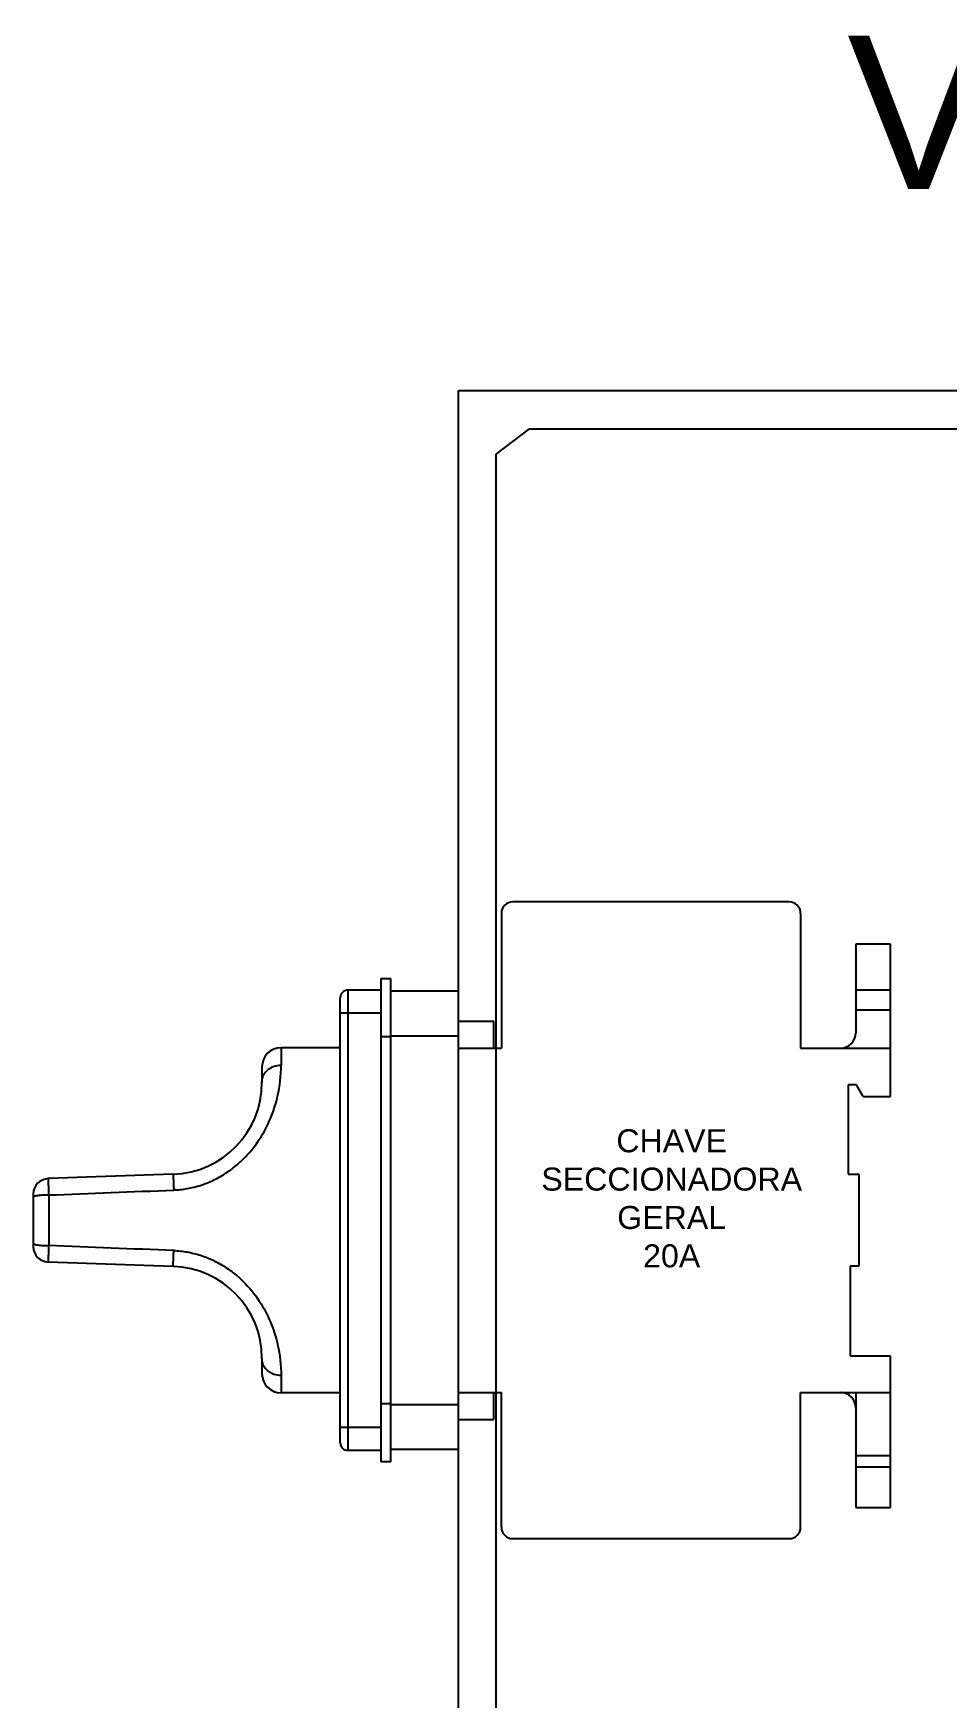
# Model space of a CAD drawing. Header units: millimetres. Extents: x -72 to 2978, y -1067 to 2817.
# Drawn here: x -55.8 to 63.2, y 1363.8 to 1580.7 of the extents above; entities that cross this region are included whole.
import ezdxf

# ---------------------------------------------------------------- set-up
doc = ezdxf.new("R2010")
doc.units = ezdxf.units.MM
doc.styles.get("Standard").update_dxf_attribs({"font": 'arial.ttf'})

msp = doc.modelspace()

# ---------------------------------------------------------------- linework, layer by layer
for p, q in [((-0.41, 1534.18), (308.57, 1534.18)), ((-0.41, 1234.18), (-0.41, 1534.18))]:
    msp.add_line(p, q)
at = {"color": 30, "true_color": 0xf8991e}
for p, q in [((4.52, 1525.9), (8.85, 1529.18)), ((8.85, 1529.18), (301.05, 1529.18)), ((4.52, 1240.31), (4.52, 1525.9))]:
    msp.add_line(p, q, dxfattribs=at)
at = {"color": 7}
for p, q in [((42.69, 1467.51), (6.69, 1467.51)), ((5.19, 1466.01), (5.19, 1448.46)), ((44.19, 1466.01), (44.19, 1448.46)), ((51.39, 1462.01), (51.39, 1450.46)), ((55.89, 1462.01), (51.39, 1462.01)), ((55.89, 1442.16), (55.89, 1462.01)), ((-14.81, 1456.01), (-14.81, 1396.01)), ((-10.51, 1456.01), (-14.81, 1456.01)), ((-10.51, 1457.51), (-10.51, 1394.51)), ((-10.51, 1457.51), (-9.21, 1457.51)), ((-9.21, 1394.51), (-9.21, 1457.51)), ((-9.21, 1455.91), (-0.41, 1455.91)), ((-0.41, 1396.11), (-0.41, 1455.91)), ((55.89, 1456.01), (51.39, 1456.01)), ((-15.81, 1397.01), (-15.81, 1455.01)), ((-10.51, 1453.01), (-15.81, 1453.01)), ((-0.41, 1451.96), (4.19, 1451.96)), ((4.19, 1448.46), (4.19, 1451.96)), ((51.39, 1453.46), (55.89, 1453.46)), ((-9.21, 1449.91), (-10.51, 1449.91)), ((-0.41, 1450.01), (-9.21, 1450.01)), ((-15.81, 1448.51), (-23.51, 1448.51)), ((-23.51, 1448.51), (-23.51, 1446.25)), ((-0.41, 1448.46), (5.19, 1448.46)), ((44.19, 1448.46), (55.89, 1448.46)), ((-26.01, 1446.01), (-26.01, 1444)), ((50.39, 1443.66), (50.39, 1432.01)), ((51.49, 1443.66), (50.39, 1443.66)), ((52.35, 1442.16), (51.49, 1443.66)), ((52.35, 1442.16), (55.89, 1442.16)), ((-37.6, 1432.01), (-53.88, 1431.44)), ((50.39, 1432.01), (51.79, 1432.01)), ((51.79, 1432.01), (51.79, 1420.01)), ((-55.81, 1429.44), (-55.81, 1422.57)), ((-53.81, 1429.31), (-53.81, 1422.71)), ((-53.88, 1420.58), (-37.6, 1420.01)), ((50.64, 1420.01), (50.64, 1408.36)), ((51.79, 1420.01), (50.64, 1420.01)), ((50.64, 1408.36), (55.89, 1408.36)), ((55.89, 1388.56), (55.89, 1408.36)), ((-26.01, 1408.01), (-26.01, 1406.01)), ((-23.51, 1405.76), (-23.51, 1403.51)), ((-15.81, 1403.51), (-23.51, 1403.51)), ((-10.51, 1402.11), (-9.21, 1402.11)), ((-9.21, 1402.01), (-0.41, 1402.01)), ((-0.41, 1403.56), (5.19, 1403.56)), ((4.19, 1400.06), (4.19, 1403.56)), ((5.19, 1386.01), (5.19, 1403.56)), ((44.19, 1386.01), (44.19, 1403.56)), ((44.19, 1403.56), (55.89, 1403.56)), ((51.39, 1403.56), (51.39, 1388.56)), ((-0.41, 1400.06), (4.19, 1400.06)), ((-10.51, 1399.01), (-15.81, 1399.01)), ((-10.51, 1396.01), (-14.81, 1396.01)), ((-0.41, 1396.11), (-9.21, 1396.11)), ((51.39, 1395.36), (55.89, 1395.36)), ((-9.21, 1394.51), (-10.51, 1394.51)), ((51.39, 1393.86), (55.89, 1393.86)), ((51.39, 1388.56), (55.89, 1388.56)), ((6.69, 1384.51), (42.69, 1384.51))]:
    msp.add_line(p, q, dxfattribs=at)
for centre, radius, start, end in [((6.69, 1466.01), 1.5, 90, 180), ((42.69, 1466.01), 1.5, 0, 90), ((-14.81, 1455.01), 1, 90, 180), ((49.39, 1450.46), 2, 270, 0), ((-23.51, 1446.01), 2.5, 90, 180), ((-38.01, 1444), 12, 272, 0), ((-53.81, 1429.44), 2, 92, 180.0003), ((-53.81, 1422.57), 2, 180, 268), ((-38.01, 1408.01), 12, 0, 88), ((-23.51, 1406.01), 2.5, 180, 270), ((49.39, 1401.56), 2, 0, 90), ((-14.81, 1397.01), 1, 180, 270), ((6.69, 1386.01), 1.5, 180, 270), ((42.69, 1386.01), 1.5, 270, 0)]:
    msp.add_arc(centre, radius, start, end, dxfattribs=at)
for points, knots in [([(-37.51, 1429.95), (-36.92, 1429.97), (-35.74, 1430.1), (-34.01, 1430.53), (-32.37, 1431.18), (-30.83, 1432.04), (-29.41, 1433.07), (-27.75, 1434.61), (-26.09, 1436.77), (-24.73, 1439.49), (-23.77, 1442.63), (-23.51, 1444.89), (-23.51, 1446.25)], [0, 0, 0, 0, 0.0749, 0.14973, 0.224397, 0.298731, 0.372461, 0.445192, 0.58532, 0.714569, 0.828568, 1, 1, 1, 1]), ([(-26.01, 1444), (-26.01, 1444.14), (-25.98, 1444.42), (-25.85, 1444.84), (-25.62, 1445.24), (-25.29, 1445.6), (-24.89, 1445.89), (-24.31, 1446.17), (-23.83, 1446.25), (-23.51, 1446.25)], [0, 0, 0, 0, 0.110612, 0.228547, 0.353494, 0.483531, 0.616444, 0.749196, 1, 1, 1, 1]), ([(-53.88, 1431.44), (-53.88, 1431.44), (-53.88, 1431.44), (-53.88, 1431.43), (-53.88, 1431.43), (-53.88, 1431.42), (-53.88, 1431.41), (-53.88, 1431.4), (-53.88, 1431.37), (-53.88, 1431.35), (-53.88, 1431.32), (-53.88, 1431.26), (-53.87, 1431.19), (-53.87, 1431.08), (-53.86, 1430.96), (-53.86, 1430.83), (-53.86, 1430.67), (-53.85, 1430.44), (-53.84, 1430.13), (-53.83, 1429.73), (-53.82, 1429.45), (-53.81, 1429.31)], [0, 0, 0, 0, 0.000301, 0.001171, 0.002619, 0.004644, 0.010421, 0.01849, 0.028835, 0.041443, 0.056297, 0.073367, 0.113986, 0.162959, 0.21994, 0.284465, 0.355986, 0.43395, 0.606759, 0.797629, 1, 1, 1, 1]), ([(-37.6, 1432.01), (-37.59, 1432.01), (-37.59, 1432), (-37.59, 1432), (-37.59, 1431.99), (-37.59, 1431.97), (-37.59, 1431.95), (-37.59, 1431.93), (-37.59, 1431.9), (-37.58, 1431.86), (-37.58, 1431.79), (-37.58, 1431.69), (-37.57, 1431.57), (-37.57, 1431.44), (-37.56, 1431.28), (-37.55, 1431.06), (-37.54, 1430.74), (-37.52, 1430.35), (-37.51, 1430.08), (-37.51, 1429.95)], [0, 0, 0, 0, 0.000988, 0.003877, 0.008753, 0.015684, 0.024735, 0.035973, 0.04946, 0.065261, 0.10393, 0.151824, 0.208655, 0.274132, 0.347824, 0.428724, 0.607557, 0.801295, 1, 1, 1, 1]), ([(-53.81, 1429.31), (-53.94, 1429.31), (-54.2, 1429.3), (-54.57, 1429.29), (-54.91, 1429.26), (-55.17, 1429.23), (-55.36, 1429.2), (-55.47, 1429.18), (-55.57, 1429.15), (-55.66, 1429.13), (-55.72, 1429.1), (-55.78, 1429.07), (-55.81, 1429.03), (-55.81, 1429.01)], [0, 0, 0, 0, 0.189464, 0.372135, 0.540591, 0.688875, 0.753785, 0.81171, 0.862188, 0.904906, 0.939653, 0.96651, 1, 1, 1, 1]), ([(-55.81, 1423), (-55.81, 1422.98), (-55.78, 1422.94), (-55.72, 1422.91), (-55.66, 1422.89), (-55.57, 1422.86), (-55.47, 1422.84), (-55.36, 1422.81), (-55.17, 1422.78), (-54.91, 1422.75), (-54.57, 1422.73), (-54.2, 1422.71), (-53.94, 1422.71), (-53.81, 1422.71)], [0, 0, 0, 0, 0.033478, 0.06032, 0.095041, 0.137721, 0.188164, 0.246072, 0.310955, 0.459222, 0.627742, 0.810508, 1, 1, 1, 1]), ([(-53.81, 1422.71), (-53.82, 1422.56), (-53.83, 1422.28), (-53.84, 1421.88), (-53.85, 1421.57), (-53.86, 1421.34), (-53.86, 1421.19), (-53.86, 1421.05), (-53.87, 1420.93), (-53.87, 1420.82), (-53.88, 1420.75), (-53.88, 1420.7), (-53.88, 1420.67), (-53.88, 1420.64), (-53.88, 1420.62), (-53.88, 1420.6), (-53.88, 1420.59), (-53.88, 1420.58), (-53.88, 1420.58), (-53.88, 1420.58), (-53.88, 1420.58), (-53.88, 1420.58)], [0, 0, 0, 0, 0.202366, 0.393232, 0.566038, 0.644, 0.71552, 0.780045, 0.837026, 0.886, 0.92662, 0.943691, 0.958547, 0.971156, 0.981503, 0.989573, 0.995352, 0.997378, 0.998827, 0.999698, 1, 1, 1, 1]), ([(-37.6, 1420.01), (-37.59, 1420.01), (-37.59, 1420.01), (-37.59, 1420.02), (-37.59, 1420.03), (-37.59, 1420.04), (-37.59, 1420.06), (-37.59, 1420.08), (-37.59, 1420.11), (-37.58, 1420.16), (-37.58, 1420.23), (-37.58, 1420.33), (-37.57, 1420.44), (-37.57, 1420.58), (-37.56, 1420.73), (-37.55, 1420.96), (-37.54, 1421.27), (-37.52, 1421.66), (-37.51, 1421.93), (-37.51, 1422.07)], [0, 0, 0, 0, 0.000988, 0.003877, 0.008753, 0.015684, 0.024735, 0.035973, 0.04946, 0.065261, 0.10393, 0.151824, 0.208655, 0.274132, 0.347824, 0.428724, 0.607557, 0.801295, 1, 1, 1, 1]), ([(-37.51, 1422.07), (-36.92, 1422.04), (-35.74, 1421.92), (-34.01, 1421.49), (-32.37, 1420.83), (-30.83, 1419.97), (-29.41, 1418.94), (-27.75, 1417.4), (-26.09, 1415.24), (-24.73, 1412.52), (-23.77, 1409.38), (-23.51, 1407.12), (-23.51, 1405.76)], [0, 0, 0, 0, 0.0749, 0.14973, 0.224397, 0.29873, 0.372461, 0.445191, 0.58532, 0.714569, 0.828568, 1, 1, 1, 1]), ([(-23.51, 1405.76), (-23.83, 1405.76), (-24.31, 1405.85), (-24.89, 1406.12), (-25.29, 1406.41), (-25.62, 1406.77), (-25.85, 1407.17), (-25.98, 1407.59), (-26.01, 1407.88), (-26.01, 1408.01)], [0, 0, 0, 0, 0.250804, 0.383556, 0.516469, 0.646506, 0.771453, 0.889388, 1, 1, 1, 1])]:
    msp.add_open_spline(points, degree=3, knots=knots, dxfattribs=at)
for points in [[(-53.81, 1429.31), (-48.38, 1429.52), (-42.94, 1429.73), (-37.51, 1429.95)], [(-37.51, 1422.07), (-42.94, 1422.28), (-48.38, 1422.49), (-53.81, 1422.71)]]:
    msp.add_open_spline(points, degree=3, dxfattribs=at)

# ---------------------------------------------------------------- texts
at = {"color": 6, "attachment_point": 1}
for s, width, insert, char_height in [('{\\C256;VISTA INTERNA}', 227.5814, (50.25, 1580.45), 20), ('\\pxqc;{\\C256;CHAVE SECCIONADORA GERAL\\P20A}', 29.3612, (12.71, 1437.88), 3)]:
    msp.add_mtext_dynamic_manual_height_columns(s, width=width, gutter_width=12.5, heights=[0], dxfattribs=dict(at, insert=insert, char_height=char_height))

doc.saveas('drawing.dxf')
